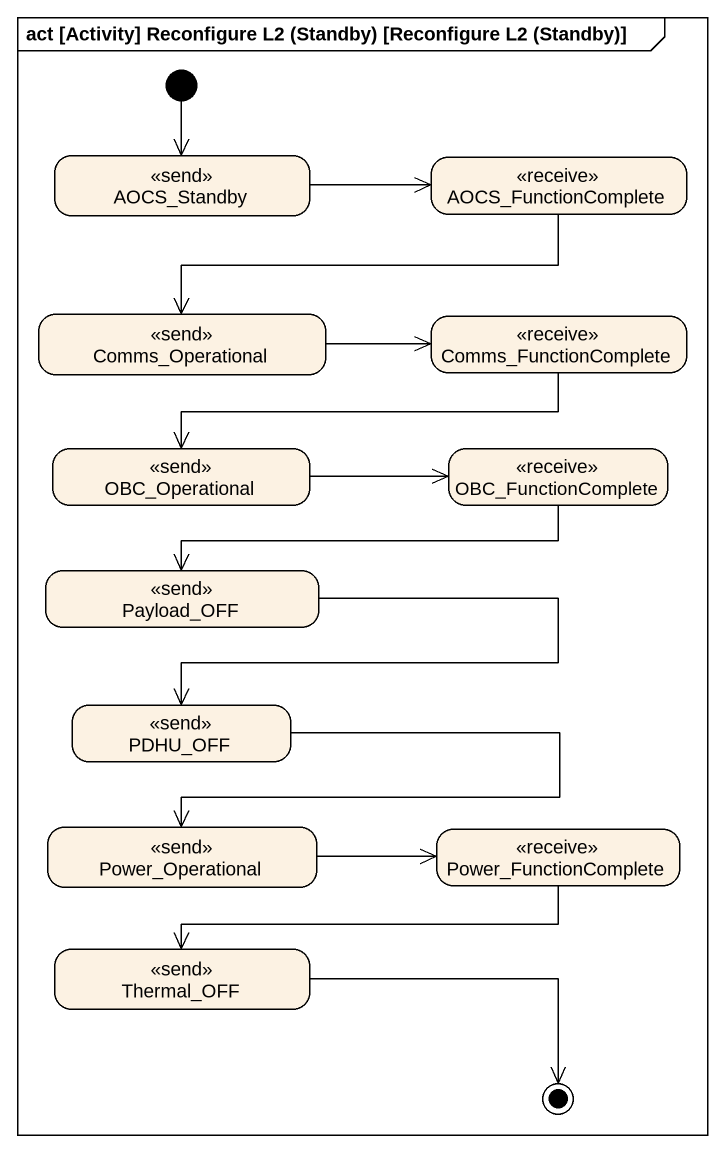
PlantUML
@startuml
mainframe act [Activity] Reconfigure L2 (Standby) [Reconfigure L2 (Standby)]
hide empty description
state AOCS_Standby <<send>>
state AOCS_FunctionComplete <<receive>>
state Comms_Operational <<send>>
state Comms_FunctionComplete <<receive>>
state OBC_Operational <<send>>
state OBC_FunctionComplete <<receive>>
state Payload_OFF <<send>>
state PDHU_OFF <<send>>
state Power_Operational <<send>>
state Power_FunctionComplete <<receive>>
state Thermal_OFF <<send>>
[*] --> AOCS_Standby
AOCS_Standby -right-> AOCS_FunctionComplete
AOCS_FunctionComplete -left-> Comms_Operational
Comms_Operational -right-> Comms_FunctionComplete
Comms_FunctionComplete -left-> OBC_Operational
OBC_Operational -right-> OBC_FunctionComplete
OBC_FunctionComplete -left-> Payload_OFF
Payload_OFF --> PDHU_OFF
PDHU_OFF --> Power_Operational
Power_Operational -right-> Power_FunctionComplete
Power_FunctionComplete -left-> Thermal_OFF
Thermal_OFF -right-> [*]
@enduml
